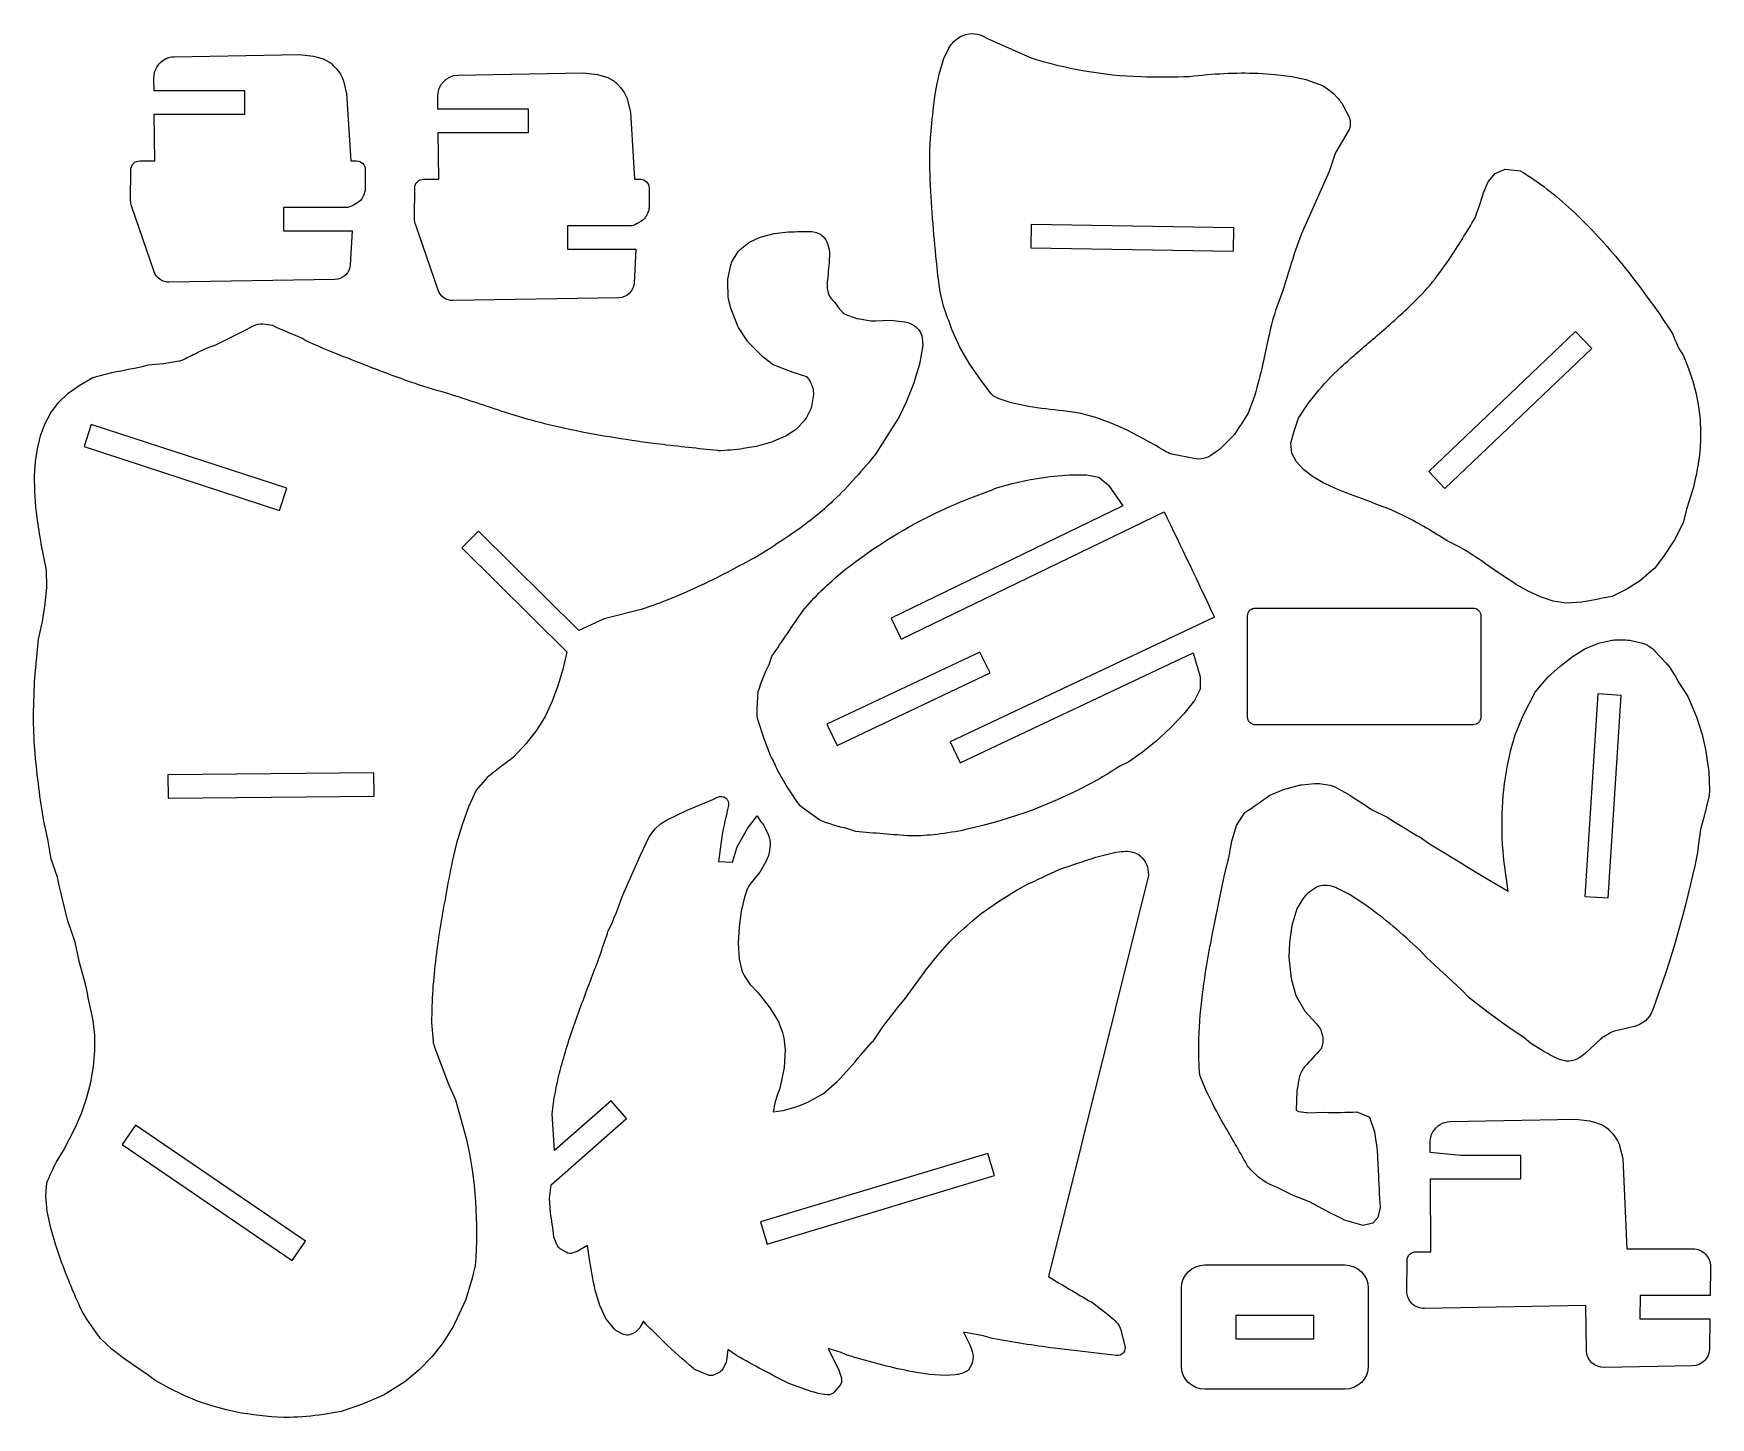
# Model space of a CAD drawing. Extents: x 0 to 111, y 0 to 287.
# Drawn here: x 0.7 to 109.4, y 196.9 to 286.6 of the extents above; entities that cross this region are included whole.
import ezdxf

# ---------------------------------------------------------------- set-up
doc = ezdxf.new("R2010")
doc.units = 0
doc.layers.add('LAYER_1', color=1, linetype='CONTINUOUS')

msp = doc.modelspace()

# ---------------------------------------------------------------- linework, layer by layer
at = {"layer": 'LAYER_1'}
for points in [[(62.91, 263.08), (62.74, 263.23), (62.05, 264.14), (61.35, 265.16), (60.71, 266.25), (60.19, 267.39, 0.0106), (59.65, 268.91), (59.45, 269.83), (59.28, 271.11, -0.0146), (58.82, 276.69, -0.0246), (58.81, 279.78), (58.91, 280.75, -0.0133), (59.16, 282.87), (59.37, 283.93), (59.68, 284.95), (60.01, 285.62, -0.1563), (60.77, 286.37, -0.2471), (62.19, 286.41), (62.56, 286.23), (65.23, 285.03, 0.0697), (72.45, 283.78, 0.0164), (75.61, 283.79, -0.0391), (80.05, 284), (81.14, 283.92), (82.22, 283.78), (83.14, 283.58), (84.04, 283.27, -0.0779), (84.45, 283.05), (84.9, 282.71), (85.24, 282.35, -0.0621), (85.46, 282.05), (85.94, 281.14, -0.2338), (85.89, 280.25), (85.15, 278.99, 0.0492), (85.02, 278.72), (84.64, 277.62), (82.83, 273.54), (82.39, 272.29, 0.0058), (81.61, 269.79), (81.25, 268.86, 0.0225), (80.72, 266.89), (80.28, 264.86, -0.0215), (79.75, 262.89), (79.4, 261.96, -0.0074), (78.51, 260.58), (77.54, 259.61), (77.05, 259.27, -0.2031), (75.89, 259.02), (74.56, 259.29, -0.0847), (74.08, 259.47, 0.0202), (71.52, 260.88), (70.53, 261.32), (69.52, 261.69), (68.47, 261.97), (67.42, 262.11, -0.0101), (65.16, 262.4), (64.04, 262.63), (63.27, 262.9, -0.0667), (62.91, 263.08)], [(22.04, 275.99, -0.145), (21.65, 275.57), (21.43, 275.44, -0.1361), (20.91, 275.29), (16.9, 275.29), (16.9, 273.78), (21.34, 273.78), (21.22, 271.59, -0.3931), (20.23, 270.64), (9.49, 270.45, -0.3249), (8.52, 271.13), (7.05, 275.4, -0.0823), (6.99, 275.75), (7.01, 277.76, -0.411), (7.58, 278.32), (8.56, 278.32), (8.52, 281.34), (14.38, 281.34), (14.38, 282.86), (8.51, 282.86), (8.5, 283.66, -0.1263), (8.68, 284.39, -0.1498), (9.35, 284.98), (9.27, 284.94, -0.112), (9.8, 285.07), (17.93, 285.22), (18.84, 285.1, -0.0536), (19.16, 285.02), (19.52, 284.9, -0.1155), (20.1, 284.52), (20.35, 284.26), (20.58, 283.93, -0.0935), (20.8, 283.41), (20.98, 282.66), (21.25, 278.32), (21.63, 278.32, -0.4142), (22.19, 277.75), (22.19, 276.55, -0.1239), (22.04, 275.99)], [(40.48, 274.91, -0.1564), (40.04, 274.38), (39.82, 274.25, -0.1361), (39.3, 274.1), (35.29, 274.1), (35.29, 272.59), (39.73, 272.59), (39.61, 270.4, -0.3931), (38.62, 269.45), (27.88, 269.26, -0.3249), (26.91, 269.94), (25.44, 274.21, -0.0896), (25.38, 274.57), (25.4, 276.57, -0.411), (25.97, 277.13), (26.95, 277.13), (26.91, 280.15), (32.77, 280.15), (32.77, 281.67), (26.9, 281.67), (26.89, 282.47, -0.41), (28.19, 283.88), (36.32, 284.03), (37.23, 283.91, -0.0536), (37.55, 283.83), (37.91, 283.71, -0.1155), (38.49, 283.33), (38.74, 283.07), (38.97, 282.74, -0.0935), (39.19, 282.22), (39.37, 281.47), (39.64, 277.13), (40.02, 277.13, -0.4142), (40.58, 276.56), (40.58, 275.36, -0.114), (40.48, 274.91)], [(105.71, 251.89), (105.69, 251.89), (104.82, 251.12), (103.94, 250.57), (102.98, 250.09, -0.0077), (101.02, 249.73), (100.01, 249.65), (99.16, 249.79), (98.35, 250.06), (97.55, 250.43), (96.77, 250.87, -0.0121), (94.51, 252.4, 0.0216), (93.03, 253.33), (92.29, 253.69, 0.025), (89.57, 255.28), (88.62, 255.73, -0.0137), (87.22, 256.26), (85.79, 256.79, -0.0231), (84.27, 257.46), (83.58, 257.86), (82.99, 258.31), (82.53, 258.82), (82.24, 259.38), (82.17, 260.02), (82.35, 260.73), (82.67, 261.64), (83.28, 262.59, -0.0171), (84.73, 264.3), (85.42, 264.96, -0.0077), (87.62, 266.88, 0.0131), (89.83, 268.86, 0.0189), (91.19, 270.27, 0.0172), (92.42, 271.93, 0.0147), (94.1, 274.62, 0.0185), (94.65, 276.24), (94.96, 276.96), (95.4, 277.5), (96.06, 277.77), (97.03, 277.68, -0.0505), (100.36, 275.14, -0.0325), (103.37, 271.93, -0.0296), (106.92, 267.08, 0.0663), (107.6, 265.69), (107.94, 264.87), (108.22, 264.05), (108.44, 263.23), (108.59, 262.4), (108.68, 261.57), (108.72, 260.74, -0.0279), (108.62, 259.08, -0.0532), (107.8, 255.74), (107.59, 254.86), (107.02, 253.75), (106.32, 252.67), (105.71, 251.89)], [(45.05, 259.55, 0.025), (46.71, 259.69), (47.63, 259.86), (48.54, 260.11), (49.39, 260.47), (50.14, 260.95), (50.68, 261.51, 0.0739), (50.76, 261.63), (51.08, 262.26, 0.0807), (51.13, 262.41), (51.25, 263.18, 0.1382), (51.06, 263.94), (50.99, 264.09, 0.2108), (50.68, 264.36), (49.92, 264.6), (48.62, 265.09), (47.97, 265.59), (47.09, 266.48, -0.0509), (46.96, 266.63), (46.38, 267.52, -0.0538), (46.28, 267.71), (45.87, 268.78), (45.73, 269.35), (45.71, 269.52), (45.68, 270.45, -0.0771), (45.7, 270.76), (45.88, 271.55, -0.0794), (45.99, 271.84), (46.28, 272.33, -0.0812), (46.49, 272.57), (46.91, 272.93, -0.0672), (47.13, 273.07), (47.79, 273.38), (48.68, 273.61), (49.62, 273.71, -0.0195), (51.13, 273.73, -0.1996), (51.86, 273.41, -0.1353), (52.14, 272.95), (52.22, 272.67, -0.0744), (52.27, 272.37), (52.26, 271.72, 0.0166), (52.12, 270.26, 0.0669), (52.16, 269.85, 0.1607), (52.46, 269.29), (52.61, 269.15), (52.93, 268.7, 0.1461), (53.38, 268.35), (53.88, 268.16, 0.0532), (54.09, 268.1), (54.97, 267.96, 0.0416), (55.28, 267.95), (56.23, 267.99), (57.15, 267.88, -0.1027), (57.54, 267.76), (57.77, 267.62, -0.2431), (58.27, 266.85), (58.32, 266.36), (58.11, 265.14), (57.71, 263.87), (57.23, 262.68), (56.79, 261.74), (55.3, 259.38, -0.0371), (52.52, 256.3, -0.0345), (50.09, 254.31, 0.0125), (48.5, 253.24), (47.43, 252.6, 0.0072), (45.88, 251.77, -0.0249), (42.05, 249.97, -0.0147), (40.08, 249.24), (37.68, 248.63), (36.02, 247.88), (29.52, 254.32), (28.46, 253.25), (35.25, 246.51), (34.99, 245.35), (34.68, 244.29), (34.31, 243.3), (33.86, 242.36), (33.3, 241.45), (32.62, 240.56), (31.8, 239.67, 0.0117), (30.09, 238.35), (29.37, 237.54), (28.89, 236.45), (28.47, 235.3), (28.11, 234.11), (27.82, 232.91, 0.0069), (27.07, 228.79, 0.0225), (26.56, 224.6, 0.0154), (26.49, 222.47), (26.59, 221.28, 0.067), (26.68, 220.89), (27.59, 218.48), (28.04, 217.46), (28.74, 214.98, -0.0728), (29.32, 206.74), (29.12, 205.91), (28.7, 204.53), (27.98, 202.96), (27.89, 202.79), (27.24, 201.75), (26.52, 200.83), (25.66, 199.95), (24.75, 199.19), (23.42, 198.36), (23.22, 198.26, -0.0065), (22.02, 197.75), (20.63, 197.28), (19.48, 197.07, -0.0193), (17.28, 196.88, -0.0363), (14.17, 197.17), (13.2, 197.38), (12.26, 197.63), (11.33, 197.95), (10.41, 198.34), (9.49, 198.79), (8.56, 199.31, 0.0061), (6.7, 200.6), (5.79, 201.29), (5.09, 201.96, -0.0474), (4.91, 202.18), (4.15, 203.26), (3.95, 203.58, -0.026), (3.29, 205.01, -0.0206), (2.14, 208.04), (1.82, 209.16), (1.59, 210.25), (1.49, 211.24), (1.56, 212.1, -0.0149), (2.18, 213.45), (2.63, 214.18), (3.44, 215.74), (3.82, 216.65), (4.15, 217.61), (4.4, 218.61), (4.58, 219.62), (4.67, 220.64), (4.67, 221.65), (4.57, 222.62, -0.0094), (4.07, 224.97), (3.68, 226.36), (3.4, 227.68), (2.93, 229.06, -0.0045), (2.24, 231.9), (1.83, 233.07), (1.63, 234.35), (1.36, 235.52, -0.0169), (0.8, 239.9, -0.0161), (0.7, 242.07, -0.0121), (0.77, 244.58), (1.02, 247.33), (1.27, 248.46), (1.45, 249.59), (1.55, 250.7), (1.54, 251.79, -0.0203), (0.93, 255.22, -0.036), (0.77, 257.92), (0.82, 258.81), (0.95, 259.66), (1.15, 260.49), (1.44, 261.26), (1.82, 261.99), (2.31, 262.66), (2.92, 263.25), (3.65, 263.77), (4.54, 264.28), (5.78, 264.61, 0.0166), (8.12, 265.09), (9.11, 265.18), (10.11, 265.35, 0.0716), (10.38, 265.43, -0.0166), (11.33, 265.89), (11.9, 266.17), (12.5, 266.4), (14.29, 267.28), (14.95, 267.63, -0.16), (15.57, 267.75), (16.19, 267.66, 0.0201), (18.09, 266.85), (18.35, 266.67, 0.0142), (20.1, 265.92, 0.0095), (25.12, 264, 0.0215), (27.37, 263.31, -0.0044), (30.97, 262.12, 0.0279), (35.53, 260.91, 0.0205), (41.25, 259.98, 0.0069), (45.02, 259.57), (45.05, 259.55)], [(47.59, 242.39), (47.58, 242.83), (47.66, 243.93, -0.0475), (48.36, 245.68), (48.54, 246.21, -0.0035), (50.56, 249.17), (51.1, 249.8, -0.0443), (53.9, 252.3, -0.0469), (59.14, 255.49, -0.0257), (61.77, 256.6, -0.008), (63.17, 257.14), (64.11, 257.41), (65.29, 257.67), (66.58, 257.87), (67.83, 257.98), (68.93, 257.97), (69.73, 257.81), (70.35, 257.3), (71.28, 255.96), (56.26, 248.69), (56.92, 247.33), (73.95, 255.58, -0.0044), (77.21, 248.75), (60.1, 240.67), (60.75, 239.31), (75.83, 246.43), (76.3, 244.87), (76.3, 244.08), (75.92, 243.35), (75.24, 242.49), (74.37, 241.58), (73.41, 240.7), (72.47, 239.94), (71.66, 239.38), (71.09, 239.1, -0.0189), (69.58, 238.17, -0.0717), (61.11, 234.98, -0.0203), (59.25, 234.67, -0.0265), (57.54, 234.57, -0.0035), (53.97, 234.85), (53.45, 235.04, -0.0509), (51.65, 235.6), (50.73, 236.23), (50.4, 236.51, -0.0688), (50.22, 236.72), (49.48, 237.81), (48.91, 238.83, 0.0167), (48.46, 239.78), (48.03, 240.86), (47.63, 242.12, -0.0688), (47.59, 242.39)], [(79.36, 242.28), (79.36, 248.83, -0.4142), (79.87, 249.34), (93.98, 249.34, -0.4142), (94.48, 248.83), (94.48, 242.28, -0.4142), (93.98, 241.77), (79.87, 241.77, -0.4142), (79.36, 242.28)], [(105.4, 246.85, -0.0616), (105.76, 246.55), (106.49, 245.76, -0.0469), (106.67, 245.54), (107.11, 244.86), (107.28, 244.54), (107.88, 243.6), (108.45, 242.28), (108.82, 241.14), (109.04, 240.18), (109.24, 238.73), (109.29, 237.51, -0.0681), (109.24, 237.11), (108.92, 235.76), (108.73, 235.08, 0.0087), (108.48, 233.27, -0.0361), (105.6, 223.25, -0.2433), (104.43, 222.23), (103.22, 221.94, 0.0753), (102.81, 221.77), (102.45, 221.56, 0.0499), (102.21, 221.38), (101.25, 220.49, -0.0535), (100.85, 220.2, -0.2693), (99.47, 220.13, -0.0187), (98.43, 220.68), (97.72, 221.12), (97.27, 221.51), (96.32, 222.13), (94.96, 223.12), (93.73, 224.08), (93.19, 224.63), (90.96, 226.69), (90.52, 227.16, 0.0366), (86.96, 230.13), (85.97, 230.77), (85.23, 231.15, 0.0541), (84.92, 231.27, 0.1638), (83.87, 231.27), (83.36, 230.92, 0.1094), (82.91, 230.44), (82.56, 229.84), (82.24, 228.76), (82.08, 227.66), (82.04, 226.7), (82.19, 225.34), (82.5, 224.22), (83.08, 223.21), (83.83, 222.4, -0.2858), (84.14, 220.78, 0.0123), (83.06, 219.6, 0.1332), (82.71, 218.89), (82.55, 218.05), (82.51, 216.8), (82.67, 216.72), (83.17, 216.64), (83.2, 216.63), (84.34, 216.66, 0.0112), (86.45, 216.68), (87.22, 216.36), (87.27, 216.35), (87.58, 215.4), (87.75, 214.2), (87.83, 212.88, 0.0091), (87.95, 210.49), (87.81, 209.84), (87.48, 209.48), (86.85, 209.32), (85.64, 209.68, -0.012), (83.37, 210.85), (82.32, 211.26, 0.0088), (80.57, 212.11), (80.07, 212.45), (79.58, 212.93, -0.0737), (79.31, 213.28, 0.0058), (77.8, 215.92, -0.0177), (76.69, 218.05), (76.27, 219.06, -0.0217), (76.2, 221.05, -0.0255), (76.41, 224.09, -0.0181), (77.07, 228.13), (77.86, 232.05), (78.14, 233.15), (78.35, 234.24), (78.65, 235.24), (79.19, 236.09, 0.0063), (80.76, 237.18), (81.69, 237.58), (82.64, 237.84, -0.04), (82.88, 237.88), (83.69, 237.96, -0.057), (84.03, 237.96), (84.56, 237.89, -0.0968), (85.11, 237.71, -0.0233), (87.4, 236.29), (88.44, 235.76, 0.0314), (88.85, 235.51, 0.0136), (90.55, 234.48), (91.15, 234.06), (92.24, 233.42), (94.51, 232), (96.24, 231), (95.99, 232.84, -0.0744), (96.2, 239.13), (96.42, 240.14), (96.7, 241.12), (97.23, 242.37), (98, 243.88), (98.84, 244.87), (99.6, 245.56), (100.39, 246.17), (101.22, 246.69), (102.1, 247.07), (102.88, 247.24, -0.0545), (103.21, 247.27), (103.89, 247.27, -0.0545), (104.21, 247.23), (104.87, 247.08, -0.0955), (105.4, 246.85)], [(71.41, 201.53, -0.246544), (71.31, 201.07, -0.246544), (70.87, 200.9), (66.84, 201.37, -0.0143), (62.83, 202.01), (62.23, 202.18), (60.96, 202.41), (61.36, 201.6), (61.47, 201.32, -0.2542), (61.33, 200.03, -0.1572), (61.09, 199.84), (60.84, 199.74, -0.0739), (60.41, 199.65), (59.78, 199.6), (58.76, 199.67), (57.65, 199.84, -0.0251), (53.84, 200.8, -0.0497), (53.02, 201.09), (52.18, 201.36), (52.88, 199.95, -0.0284), (53.04, 199.42, -0.2469), (52.94, 198.96), (52.57, 198.53, -0.2473), (52.14, 198.35), (51.79, 198.39, -0.0407), (50.78, 198.68), (49.64, 199.08, -0.011), (46.24, 200.9), (45.68, 201.28), (45.59, 200.56, -0.081), (45.55, 200.4), (45.39, 200.07, -0.1684), (45.16, 199.83), (44.8, 199.65, -0.221), (44.37, 199.64), (43.58, 199.98, -0.0778), (43.45, 200.06, -0.0087), (41.55, 201.76, 0.0145), (40.38, 202.92), (40.22, 203.12), (40.01, 202.75, -0.0688), (39.93, 202.64), (39.74, 202.45, -0.1025), (39.57, 202.34), (39.34, 202.25, -0.2157), (38.93, 202.27), (38.48, 202.5, -0.101), (38.32, 202.63), (37.86, 203.19), (37.79, 203.29), (37.4, 204.13), (37.09, 205.14, -0.0212), (36.73, 207.13), (36.6, 208.02), (35.92, 207.65), (35.66, 207.55, -0.2382), (35.21, 207.59), (34.83, 207.82, -0.1538), (34.63, 208.05), (34.45, 208.46, -0.0694), (34.41, 208.6, 0.0108), (34.19, 210.17), (34.12, 211.09), (34.23, 211.97), (39.13, 216.26), (38.13, 217.4), (34.46, 214.18), (34.3, 216.57), (34.44, 217.6, -0.0203), (34.89, 219.63, -0.0199), (35.83, 222.63, -0.0043), (36.92, 225.55, 0.0122), (37.94, 228.42, 0.032), (38.88, 230.74), (40.02, 233.33), (40.58, 234.52), (40.96, 235.01), (41.33, 235.36), (41.75, 235.62), (43.04, 236.24), (44.71, 236.93), (45.01, 237.08, -0.280968), (45.54, 237.03, -0.280968), (45.73, 236.54, 0.0112), (45.29, 234.51), (45.08, 232.92), (45.99, 232.87), (46.28, 233.86), (46.97, 235.06), (47.59, 235.87), (47.82, 235.49, -0.0914), (48.13, 235.04), (48.3, 234.66, -0.1433), (48.41, 233.82), (48.36, 233.49, -0.0907), (48.18, 232.98), (47.76, 232.23), (47.17, 231.51, 0.0876), (46.92, 231.05), (46.76, 230.6), (46.55, 229.7), (46.41, 228.68), (46.36, 227.62), (46.43, 226.58), (46.58, 225.93, 0.0946), (46.81, 225.41), (47.12, 224.96), (47.64, 224.4), (48.41, 223.43), (48.88, 222.67, -0.049), (49.01, 222.4), (49.23, 221.83, -0.0586), (49.31, 221.48), (49.41, 220.7), (49.33, 219.57), (49.05, 218.2), (48.88, 217.78), (48.73, 217.26), (48.63, 216.7), (49.28, 216.78), (49.96, 216.97, 0.0432), (50.34, 217.1), (50.86, 217.32), (51.89, 217.88), (52.78, 218.66, 0.0197), (54.32, 220.41), (55.04, 221.23), (55.07, 221.23), (55.72, 222.19), (56.68, 223.44), (57.2, 224.06, -0.0078), (58.58, 225.96), (59.31, 226.87), (60.07, 227.72, -0.0091), (61.55, 229.09), (62.1, 229.55), (63.22, 230.33), (64.44, 231.07), (65.15, 231.46, 0.0096), (66.35, 232.03), (67.15, 232.39, -0.0047), (69.53, 233.19), (70.65, 233.48, -0.0265), (71.34, 233.57, -0.161), (72.27, 233.38, -0.2315), (72.93, 232.23), (72.94, 232), (66.46, 206.01, 0.004), (69.24, 204.37), (70.17, 203.67), (70.69, 203.23, -0.1564), (71.18, 202.45), (71.41, 201.53)], [(91.37, 215.39, -0.2511), (92.49, 216.07), (100.62, 216.22), (101.53, 216.1, -0.0536), (101.84, 216.02), (102.2, 215.9, -0.1155), (102.78, 215.52), (103.03, 215.26), (103.26, 214.93, -0.0935), (103.49, 214.41), (103.67, 213.66), (103.94, 207.81), (108.22, 207.81, -0.4175), (109.36, 206.66), (109.33, 204.78), (104.8, 204.78), (104.78, 203.27), (109.32, 203.27), (109.3, 201.34, -0.4058), (108.18, 200.22), (102.48, 200.12, -0.4142), (101.32, 201.23), (101.27, 204.13), (90.83, 203.94, -0.202757), (90.01, 204.27, -0.202757), (89.68, 205.09), (89.7, 207.06, -0.4106), (90.27, 207.62), (91.24, 207.62), (91.21, 212.34), (97.07, 212.34), (97.07, 213.86), (93.2, 213.86), (91.19, 214.05), (91.19, 214.66, -0.1263), (91.37, 215.39)], [(75.08, 205.26, -0.4142), (76.59, 206.77), (85.67, 206.77, -0.4142), (87.18, 205.26), (87.18, 200.22, -0.4142), (85.67, 198.71), (76.59, 198.71, -0.4142), (75.08, 200.22), (75.08, 205.26)]]:
    msp.add_lwpolyline(points, format="xyb", close=True, dxfattribs=at)
for points in [[(65.31, 272.69), (78.45, 272.47), (78.47, 273.98), (65.34, 274.2), (65.31, 272.69)], [(91.11, 258.18), (92.15, 257.09), (101.66, 266.15), (100.62, 267.25), (91.11, 258.18)], [(3.97, 259.81), (16.64, 255.66), (17.11, 257.1), (4.44, 261.24), (3.97, 259.81)], [(52.11, 241.81), (52.77, 240.44), (62.68, 245.13), (62.02, 246.49), (52.11, 241.81)], [(101.21, 230.65), (102.72, 230.56), (103.56, 243.67), (102.05, 243.77), (101.21, 230.65)], [(9.43, 237.02), (22.76, 237.15), (22.74, 238.66), (9.41, 238.53), (9.43, 237.02)], [(6.45, 214.58), (17.45, 207.06), (18.31, 208.31), (7.3, 215.83), (6.45, 214.58)], [(48.24, 208.12), (62.96, 212.56), (62.53, 214), (47.8, 209.57), (48.24, 208.12)], [(83.65, 201.98), (83.65, 203.5), (78.61, 203.5), (78.61, 201.98), (83.65, 201.98)]]:
    msp.add_lwpolyline(points, close=True, dxfattribs=at)

doc.saveas('drawing.dxf')
